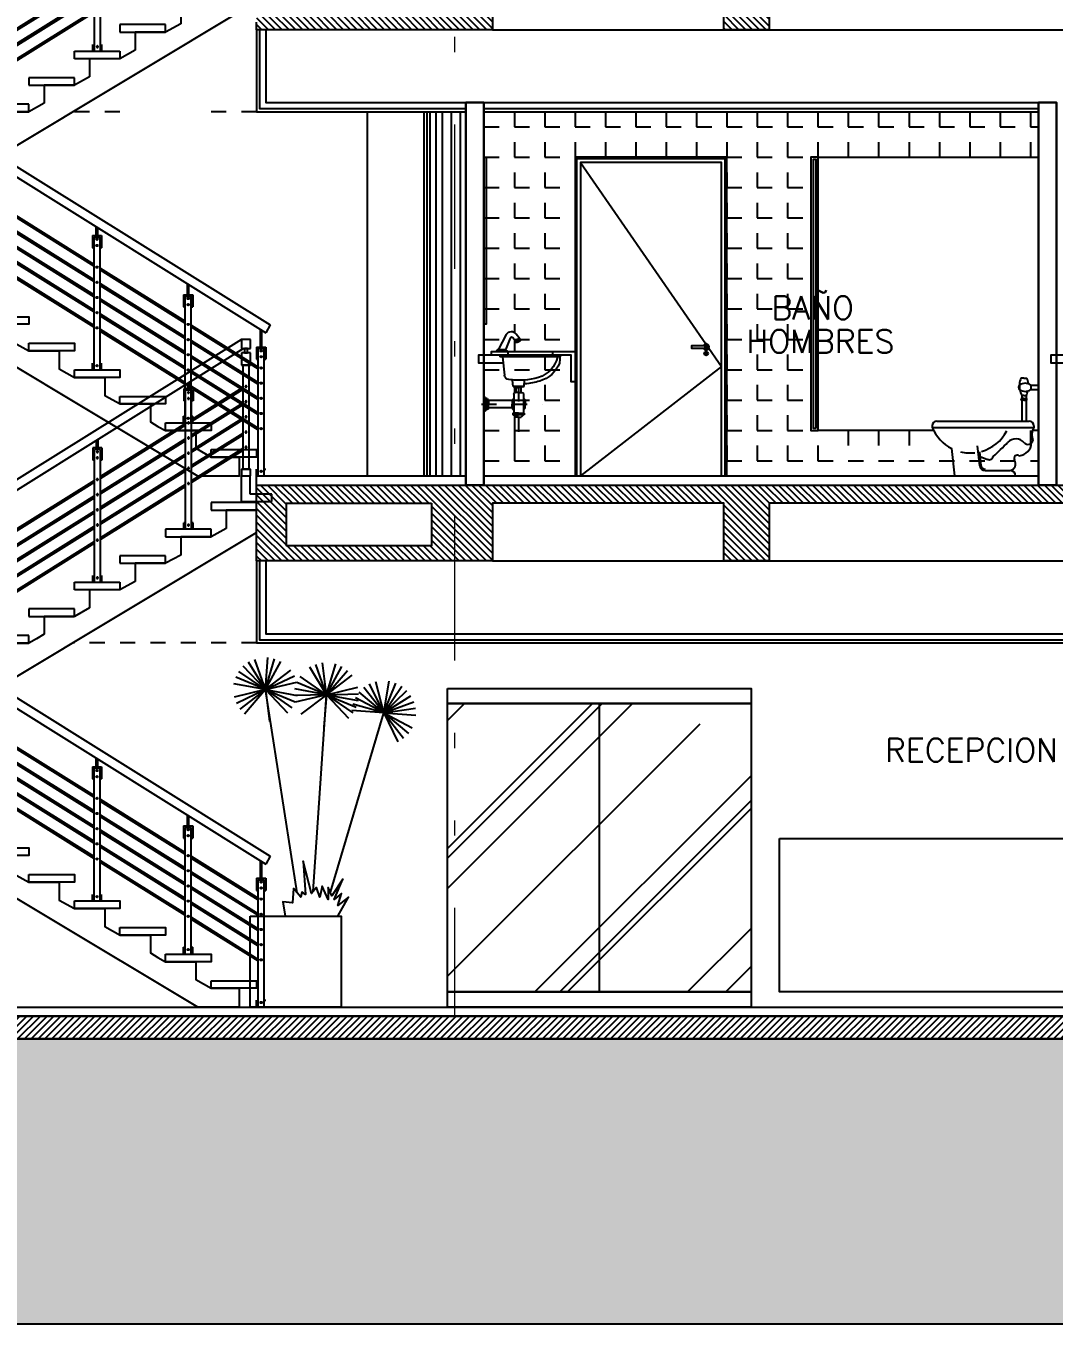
# Model space of a CAD drawing. Header units: millimetres. Extents: x 2056 to 4470, y 1400 to 3101.
# Drawn here: x 2160.86 to 2167.64, y 1437.23 to 1445.78 of the extents above; entities that cross this region are included whole.
import ezdxf
from ezdxf.enums import TextEntityAlignment as Align

# ---------------------------------------------------------------- set-up
doc = ezdxf.new("R2010")
doc.units = ezdxf.units.MM
for name, pattern in [('DASHED', [0.75, 0.5, -0.25]), ('DIVIDE', [31.75, 12.7, -6.35, 0, -6.35, 0, -6.35]), ('DOT', [0.25, 0, -0.25]), ('HIDDEN', [9.525, 6.35, -3.175])]:
    doc.linetypes.add(name, pattern=pattern)
for name, color, linetype in [('A-253', 253, 'Continuous'), ('A-ANNO-TEXT', 190, 'Continuous'), ('A-GRID-COLS', 75, 'DIVIDE'), ('A-LDSP-TREE', 74, 'Continuous'), ('A-PLAN-1', 5, 'Continuous'), ('A-PLAN-2', 4, 'Continuous'), ('A-PLAN-3', 3, 'Continuous'), ('A-PLAN-4', 2, 'Continuous'), ('A-PLAN-5', 1, 'Continuous'), ('A-PLAN-6', 9, 'Continuous'), ('A-PROY', 15, 'HIDDEN')]:
    doc.layers.add(name, color=color, linetype=linetype)
doc.layers.add('A-WALL', color=16, linetype='Continuous', lineweight=30)
doc.styles.add('ROMANS', font='romans')
pattern_1 = [(225, (-989008.851176, -1733150.051984), (0.02245064030267, -0.02245064030267), [])]

# ---------------------------------------------------------------- blocks, each defined once
blk = doc.blocks.new('Arbol (138)')
for p, q in [((-0.2718, 1.458), (-0.3731, 1.644)), ((-0.2718, 1.458), (-0.3322, 1.661)), ((-0.2718, 1.458), (-0.2445, 1.668)), ((-0.2718, 1.458), (-0.2014, 1.6578)), ((-0.2718, 1.458), (-0.1614, 1.6388)), ((0.1306, 1.4917), (0.0293, 1.6776)), ((0.1306, 1.4917), (0.0701, 1.6946)), ((0.1306, 1.4917), (0.1137, 1.7028)), ((0.1306, 1.4917), (0.201, 1.6914)), ((0.1306, 1.4917), (0.241, 1.6724)), ((0.1306, 1.4917), (0.2761, 1.6455)), ((-0.649, 1.3388), (-0.6854, 1.5474)), ((-0.649, 1.3388), (-0.5974, 1.5442)), ((-0.2718, 1.458), (-0.44, 1.5867)), ((-0.2718, 1.458), (-0.4095, 1.6188)), ((-0.2718, 1.458), (-0.0974, 1.5783)), ((0.1306, 1.4917), (-0.0754, 1.5408)), ((0.1306, 1.4917), (-0.0607, 1.5826)), ((0.1306, 1.4917), (-0.0376, 1.6203)), ((0.1306, 1.4917), (0.3049, 1.6119)), ((0.1306, 1.4917), (0.3261, 1.573)), ((-0.649, 1.3388), (-0.801, 1.4861)), ((-0.649, 1.3388), (-0.7671, 1.5145)), ((-0.649, 1.3388), (-0.728, 1.5353)), ((-0.649, 1.3388), (-0.5558, 1.529)), ((-0.649, 1.3388), (-0.5183, 1.5054)), ((-0.649, 1.3388), (-0.4865, 1.4746)), ((-0.2718, 1.458), (-0.4834, 1.4633)), ((-0.2718, 1.458), (-0.4799, 1.4191)), ((-0.2718, 1.458), (-0.4777, 1.5071)), ((-0.2718, 1.458), (-0.4673, 1.3767)), ((-0.2718, 1.458), (-0.4461, 1.3378)), ((-0.2718, 1.458), (-0.4173, 1.3042)), ((-0.2718, 1.458), (-0.0763, 1.5394)), ((-0.2718, 1.458), (-0.0636, 1.497)), ((-0.2718, 1.458), (-0.1036, 1.3294)), ((-0.2718, 1.458), (-0.0658, 1.4089)), ((-0.2718, 1.458), (-0.0601, 1.4528)), ((-0.2718, 1.458), (-0.2548, 1.247)), ((-0.1834, 0.1615), (-0.2718, 1.458)), ((0.1306, 1.4917), (-0.0775, 1.4528)), ((0.1306, 1.4917), (-0.0649, 1.4104)), ((0.1306, 1.4917), (-0.0437, 1.3715)), ((0.1306, 1.4917), (-0.0149, 1.3379)), ((0.1306, 1.4917), (0.1033, 1.2817)), ((0.1306, 1.4917), (0.3387, 1.5306)), ((0.1306, 1.4917), (0.3366, 1.4426)), ((0.1306, 1.4917), (0.3219, 1.4008)), ((0.1306, 1.4917), (0.2988, 1.3631)), ((0.1306, 1.4917), (0.2684, 1.3309)), ((-0.649, 1.3388), (-0.8586, 1.3686)), ((-0.649, 1.3388), (-0.8478, 1.4116)), ((-0.649, 1.3388), (-0.8283, 1.4513)), ((-0.649, 1.3388), (-0.4618, 1.4379)), ((-0.649, 1.3388), (-0.4453, 1.3968)), ((-0.649, 1.3388), (-0.8602, 1.3244)), ((-0.649, 1.3388), (-0.8361, 1.2397)), ((-0.649, 1.3388), (-0.8114, 1.203)), ((-0.649, 1.3388), (-0.7796, 1.1722)), ((-0.649, 1.3388), (-0.7421, 1.1486)), ((-0.649, 1.3388), (-0.4377, 1.3532)), ((-0.2975, 0.1563), (-0.649, 1.3388))]:
    blk.add_line(p, q)
for points in [[(-0.079, 0.1526), (0.1306, 1.4917)], [(-0.3468, 0), (-0.4177, 0.1253), (-0.3468, 0.0701), (-0.3704, 0.1489), (-0.3231, 0.1095), (-0.3783, 0.2436), (-0.3074, 0.1332), (-0.2837, 0.1884), (-0.2837, 0.1095), (-0.2443, 0.1963), (-0.2286, 0.1253), (-0.2049, 0.1884), (-0.1734, 0.1489), (-0.1182, 0.3619), (-0.134, 0.1411), (-0.1103, 0.1568), (-0.1025, 0.1253), (-0.0552, 0.1805), (-0.0473, 0.0858), (0.0158, 0.0937), (0, 0)]]:
    blk.add_lwpolyline(points)
blk = doc.blocks.new('A$C2C317269')
for points in [[(-0.148, 0.8469), (-0.148, 0.8407), (-0.2291, 0.8407), (-0.2291, 0.8593), (-0.148, 0.8593), (-0.148, 0.8531)], [(-0.148, 0.8531), (-0.124, 0.8531), (-0.124, 0.8469), (-0.148, 0.8469)]]:
    blk.add_lwpolyline(points)
blk.add_lwpolyline([(-0.1381, 0.814), (-0.1339, 0.814), (-0.1339, 0.7991), (-0.1381, 0.7991)], close=True)
blk.add_circle((-0.136, 0.8065), 0.0124)
for radius, start, end in [(0.02, 207.75446, 152.24554), (0.0124, 194.47751, 165.52249)]:
    blk.add_arc((-0.136, 0.85), radius, start, end)
blk = doc.blocks.new('ALZ-PUERTA 1.00')
at = {"layer": 'A-PLAN-6'}
for points in [[(0.9994, 0), (0.9994, 2.1), (0, 2.1), (0, 0)], [(0.9894, 0), (0.9894, 2.09), (0.01, 2.09), (0.01, 0)], [(0.9644, 0), (0.9644, 2.065), (0.035, 2.065), (0.035, 0)]]:
    blk.add_lwpolyline(points, close=True, dxfattribs=at)
at = {"layer": 'A-PROY'}
blk.add_lwpolyline([(0.035, 2.065), (0.9644, 0.72), (0.035, 0)], dxfattribs=at)
at = {"layer": 'A-PLAN-6'}
blk.add_blockref('A$C2C317269', (0.9994, 0), dxfattribs=at)
blk = doc.blocks.new('LAV SAN LORENZO CT')
for p, q in [((-0.1046, 0.2776), (-0.5025, 0.2776)), ((-0.5025, 0.2776), (-0.498, 0.2261)), ((-0.5016, 0.2673), (-0.1046, 0.2673)), ((-0.4522, 0.3026), (-0.4522, 0.2776)), ((-0.1572, 0.3026), (-0.1572, 0.2776)), ((-0.1225, 0.2673), (-0.1352, 0.1465)), ((-0.1046, 0.2776), (-0.1046, 0.2673)), ((-0.2642, 0.0729), (-0.2679, 0.1146)), ((-0.1926, 0.0729), (-0.1889, 0.1146)), ((-0.1926, 0.0729), (-0.2642, 0.0729)), ((-0.2606, 0.0218), (-0.2606, -0.1028)), ((-0.2588, 0.0729), (-0.2456, 0.0644)), ((-0.2588, 0.0729), (-0.198, 0.0729)), ((-0.2284, 0.032), (-0.2504, 0.032)), ((-0.2456, 0.0644), (-0.2284, 0.0644)), ((-0.2456, 0.032), (-0.2456, 0.0644)), ((-0.2112, 0.0644), (-0.2284, 0.0644)), ((-0.2284, 0.032), (-0.2064, 0.032)), ((-0.198, 0.0729), (-0.2112, 0.0644)), ((-0.2112, 0.032), (-0.2112, 0.0644)), ((-0.1962, 0.0218), (-0.1962, -0.1028)), ((-0.0102, 0), (0, 0)), ((-0.0102, 0), (-0.0102, -0.0452)), ((-0.0102, 0), (-0.0102, -0.0452)), ((-0.0102, 0), (0, 0)), ((-0.2718, -0.0206), (-0.2606, -0.0061)), ((-0.2718, -0.0206), (-0.2718, -0.0452)), ((-0.2718, -0.0698), (-0.2718, -0.0452)), ((-0.2718, -0.0698), (-0.2606, -0.0843)), ((-0.185, -0.0206), (-0.1962, -0.0061)), ((-0.185, -0.0698), (-0.1962, -0.0843)), ((-0.185, -0.0206), (-0.0305, -0.0206)), ((-0.185, -0.0206), (-0.185, -0.0452)), ((-0.185, -0.0698), (-0.185, -0.0452)), ((-0.185, -0.0698), (-0.0305, -0.0698)), ((-0.1121, -0.0206), (-0.0305, -0.0206)), ((-0.1121, -0.0698), (-0.0305, -0.0698)), ((-0.0305, -0.0139), (-0.0204, -0.0139)), ((-0.0305, -0.0139), (-0.0305, -0.0452)), ((-0.0305, -0.0139), (-0.0305, -0.0452)), ((-0.0305, -0.0139), (-0.0204, -0.0139)), ((-0.0305, -0.0765), (-0.0305, -0.0452)), ((-0.0305, -0.0765), (-0.0305, -0.0452)), ((-0.0305, -0.0765), (-0.0204, -0.0765)), ((-0.0305, -0.0765), (-0.0204, -0.0765)), ((-0.0204, -0.0076), (-0.0102, -0.0076)), ((-0.0204, -0.0076), (-0.0204, -0.0452)), ((-0.0204, -0.0076), (-0.0204, -0.0452)), ((-0.0204, -0.0076), (-0.0102, -0.0076)), ((-0.0204, -0.0828), (-0.0204, -0.0452)), ((-0.0204, -0.0828), (-0.0204, -0.0452)), ((-0.0204, -0.0828), (-0.0102, -0.0828)), ((-0.0204, -0.0828), (-0.0102, -0.0828)), ((-0.0102, -0.0904), (-0.0102, -0.0452)), ((-0.0102, -0.0904), (-0.0102, -0.0452)), ((-0.2284, -0.1028), (-0.2657, -0.1028)), ((-0.2657, -0.1028), (-0.2657, -0.1141)), ((-0.2657, -0.1141), (-0.2284, -0.1141)), ((-0.2606, -0.1141), (-0.2441, -0.1295)), ((-0.2284, -0.1295), (-0.2441, -0.1295)), ((-0.2284, -0.1028), (-0.1911, -0.1028)), ((-0.1911, -0.1141), (-0.2284, -0.1141)), ((-0.2284, -0.1295), (-0.2127, -0.1295)), ((-0.1962, -0.1141), (-0.2127, -0.1295)), ((-0.1911, -0.1028), (-0.1911, -0.1141)), ((-0.0102, -0.0904), (0, -0.0904)), ((-0.0102, -0.0904), (0, -0.0904))]:
    blk.add_line(p, q)
at = {"linetype": 'DASHED', "ltscale": 0.2}
for p, q in [((-0.2284, 0.0729), (-0.2284, -0.2865)), ((0.0165, -0.0452), (-0.3841, -0.0452))]:
    blk.add_line(p, q, dxfattribs=at)
for centre, radius, start, end in [((-0.3087, 0.3035), 0.1789, 191.65065, 253.44048), ((-0.3087, 0.3035), 0.2045, 202.23162, 253.44048), ((-0.2284, 0.5734), 0.4861, 253.44048, 265.10415), ((-0.2284, 0.5734), 0.4605, 253.44048, 278.15185), ((-0.2703, 0.084), 0.00512, 5, 85.10415), ((-0.2284, 0.5734), 0.4605, 270, 278.15185), ((-0.1677, 0.1499), 0.0327, 278.15185, 354), ((-0.2504, 0.0218), 0.0103, 90, 180), ((-0.2064, 0.0218), 0.0103, 0, 90)]:
    blk.add_arc(centre, radius, start, end)
blk = doc.blocks.new('GRIF GANZO CT')
for p, q in [((0.0368, 0.0029), (-0.0368, 0.0029)), ((0.0368, 0), (-0.0368, 0)), ((-0.0297, 0.011), (-0.0317, 0.0089)), ((0.0317, 0.0089), (-0.0317, 0.0089)), ((-0.0317, 0.0089), (-0.0317, 0.0029)), ((0.0297, 0.011), (-0.0297, 0.011)), ((0.0317, 0.0089), (0.0297, 0.011)), ((0.0317, 0.0089), (0.0317, 0.0029)), ((0.0892, 0.0625), (0.0863, 0.0693)), ((0.0894, 0.0606), (0.0865, 0.0674)), ((0.09, 0.0641), (0.0871, 0.0709)), ((0.0916, 0.0662), (0.0886, 0.073)), ((0.0938, 0.0682), (0.0909, 0.0751)), ((0.0969, 0.0704), (0.094, 0.0772)), ((0.1001, 0.0722), (0.0972, 0.079)), ((0.1063, 0.0748), (0.1034, 0.0816)), ((0.1099, 0.0759), (0.107, 0.0827)), ((0.1135, 0.0766), (0.1106, 0.0835)), ((0.1166, 0.0768), (0.1137, 0.0837)), ((0.1192, 0.0765), (0.1163, 0.0834)), ((0.1209, 0.076), (0.118, 0.0828)), ((0.1221, 0.0746), (0.1192, 0.0814))]:
    blk.add_line(p, q)
for points in [[(0.1185, 0.0825), (0.0947, 0.1135, 0.517436), (0.0288, 0.1111), (-0.0239, 0.011)], [(0.0871, 0.0709), (0.0732, 0.0891, 0.5465), (0.0547, 0.0877), (0.0254, 0.011)], [(0.0865, 0.0674, -0.222269), (0.0865, 0.0699, -0.090953), (0.0896, 0.0739, -0.047729), (0.0939, 0.0771, -0.035604), (0.1003, 0.0804, -0.035604), (0.107, 0.0828, -0.047729), (0.1124, 0.0836, -0.090953), (0.1173, 0.0831, -0.222269), (0.1192, 0.0814, -0.222269)]]:
    blk.add_lwpolyline(points, format="xyb")
for points in [[(0.0894, 0.0606, -0.222269), (0.0895, 0.0631, -0.090953), (0.0925, 0.0671, -0.047729), (0.0968, 0.0703, -0.035604), (0.1032, 0.0736, -0.035604), (0.11, 0.0759, -0.047729), (0.1153, 0.0768, -0.090953), (0.1203, 0.0763, -0.222269), (0.1221, 0.0746, -0.222269), (0.122, 0.0721, -0.090953), (0.119, 0.0681, -0.047729), (0.1147, 0.0649, -0.035604), (0.1083, 0.0616, -0.035604), (0.1015, 0.0593, -0.047729), (0.0962, 0.0584, -0.090953), (0.0912, 0.0589, -0.222269)], [(0.0899, 0.0608, -0.222269), (0.0899, 0.0629, -0.090953), (0.0929, 0.0667, -0.047729), (0.0971, 0.0699, -0.035604), (0.1034, 0.0731, -0.035604), (0.1101, 0.0754, -0.047729), (0.1153, 0.0763, -0.090953), (0.1201, 0.0758, -0.222269), (0.1216, 0.0744, -0.222269), (0.1216, 0.0723, -0.090953), (0.1186, 0.0685, -0.047729), (0.1144, 0.0653, -0.035604), (0.1081, 0.0621, -0.035604), (0.1014, 0.0598, -0.047729), (0.0962, 0.0589, -0.090953), (0.0914, 0.0595, -0.222269)], [(0.0919, 0.0617, -0.222269), (0.0919, 0.0619, -0.090953), (0.0944, 0.065, -0.047729), (0.0983, 0.068, -0.035604), (0.1043, 0.0711, -0.035604), (0.1107, 0.0733, -0.047729), (0.1155, 0.0741, -0.090953), (0.1195, 0.0736, -0.222269), (0.1196, 0.0735, -0.222269), (0.1196, 0.0733, -0.090953), (0.1171, 0.0702, -0.047729), (0.1132, 0.0672, -0.035604), (0.1072, 0.0642, -0.035604), (0.1008, 0.0619, -0.047729), (0.096, 0.0611, -0.090953), (0.092, 0.0616, -0.222269)]]:
    blk.add_lwpolyline(points, format="xyb", close=True)
for centre, start, end in [((-0.0368, 0.0015), 90, 270), ((0.0368, 0.0015), 270, 90)]:
    blk.add_arc(centre, 0.00147, start, end)
blk = doc.blocks.new('A$C57F63408')
blk.add_lwpolyline([(-0.82, 0.61), (-0.62, 0.61), (-0.62, 0.585), (-0.795, 0.585), (-0.795, 0.06), (-0.82, 0.06), (-0.82, 0.61), (-0.82, 0.61)])
at = {"xscale": -1, "rotation": 90}
blk.add_blockref('LAV SAN LORENZO CT', (-0.5174, 0.01), dxfattribs=at)
at = {"ltscale": 0.02, "rotation": 90}
blk.add_blockref('GRIF GANZO CT', (-0.82, 0.1274), dxfattribs=at)
blk = doc.blocks.new('FLUXOMLT')
for p, q in [((0.0363, 0.605), (0.025, 0.605)), ((0.0259, 0.599), (0.0259, 0.569)), ((0.055, 0.645), (0.035, 0.645)), ((0.055, 0.645), (0.075, 0.645)), ((0.1, 0.599), (0.15, 0.599)), ((0.1, 0.599), (0.1, 0.569)), ((0.15, 0.599), (0.15, 0.569)), ((0.04, 0.53), (0.04, 0.51)), ((0.055, 0.53), (0.04, 0.53)), ((0.055, 0.53), (0.07, 0.53)), ((0.07, 0.53), (0.07, 0.51)), ((0.1, 0.569), (0.15, 0.569)), ((0.055, 0.51), (0.04, 0.51)), ((0.055, 0.5), (0.04, 0.5)), ((0.04, 0.5), (0.04, 0.36)), ((0.055, 0.51), (0.07, 0.51)), ((0.055, 0.5), (0.07, 0.5)), ((0.07, 0.5), (0.07, 0.36)), ((-0.52, 0.36), (0.09, 0.36)), ((-0.55, 0.33), (-0.55, 0.32)), ((-0.55, 0.32), (0.12, 0.32)), ((0.12, 0.33), (0.12, 0.32)), ((-0.4, 0), (-0.42, 0.18)), ((-0.2363, 0.0661), (-0.251, 0.1988)), ((-0.2264, 0.0672), (-0.2366, 0.1595)), ((-0.233, 0.1271), (-0.1844, 0.1093)), ((-0.4, 0), (0, 0)), ((-0.2015, 0.035), (-0.035, 0.035)), ((0, 0), (0, 0))]:
    blk.add_line(p, q)
for centre, radius, start, end in [((0.0375, 0.584), 0.019, 127.77389, 232.22611), ((0.1612, 0.5929), 0.1365, 157.55966, 174.9069), ((0.063, 0.5467), 0.0641, 54.67025, 125.32975), ((-0.0512, 0.5929), 0.1365, 5.94833, 22.44034), ((0.063, 0.6213), 0.0641, 234.67025, 305.32975), ((0.1612, 0.5929), 0.1365, 190.36267, 207.41944), ((-0.0512, 0.5929), 0.1365, 332.58056, 346.01618), ((0.04, 0.505), 0.005, 90, 270), ((0.07, 0.505), 0.005, 270, 90), ((-0.52, 0.33), 0.03, 90, 180), ((0.09, 0.33), 0.03, 0, 90), ((-0.2985, 0.4232), 0.2719, 202.31065, 243.44716), ((-0.2985, 0.4232), 0.2719, 285.78101, 332.12657), ((0.2055, 0.2711), 0.0985, 150.22003, 202.19017), ((-3.7519, 3.9141), 5.2278, 313.58188, 315.0698), ((0.0012, 0.1701), 0.0735, 41.7513, 135.0698), ((0.015, 0.2223), 0.0898, 276.03584, 356.60229), ((0.0813, 0.2416), 0.0339, 221.7513, 346.79087), ((-0.2985, 0.4232), 0.2719, 256.26302, 276.39272), ((-0.1734, 0.1332), 0.0262, 245.34873, 346.71026), ((-0.0452, 0.079), 0.0452, 283.0128, 32.63524), ((0.0114, 0.1153), 0.022, 53.77149, 212.63524), ((-0.2015, 0.07), 0.035, 186.34019, 270), ((-0.2015, 0.07), 0.025, 186.34019, 270), ((-0.035, 0), 0.035, 0, 90)]:
    blk.add_arc(centre, radius, start, end)
blk = doc.blocks.new('A$C2FD475E2')
for p, q in [((-2.0138, 2.24, 0), (-0.1002, 1.0434, 0.001)), ((-2, 2.3), (-0.0364, 1.074, 0.001)), ((-2.01, 1.9823, -0.0011), (-1.6711, 1.7704, -0.0009)), ((-2.01, 1.9705, -0.0011), (-1.6711, 1.7586, -0.0009)), ((-1.6811, 1.9748, 0), (-1.6811, 1.8948, 0)), ((-1.6811, 1.9748, 0), (-1.6211, 1.9748, 0)), ((-1.6561, 1.9748, 0), (-1.6561, 2.016, 0)), ((-1.6461, 1.9748, 0), (-1.6461, 2.0105, 0)), ((-1.6211, 1.9748, 0), (-1.6211, 1.8948, 0)), ((-1.6811, 1.8948, 0), (-1.6711, 1.8948, 0)), ((-1.6711, 1.046, 0), (-1.6711, 1.9648, 0)), ((-1.6711, 1.9648, 0), (-1.6311, 1.9648, 0)), ((-1.6311, 1.046, 0), (-1.6311, 1.9648, 0)), ((-1.6311, 1.8948, 0), (-1.6211, 1.8948, 0)), ((-2.01, 1.8805, -0.0011), (-1.6711, 1.6686, -0.0009)), ((-2.01, 1.8687, -0.0011), (-1.6711, 1.6568, -0.0009)), ((-2.01, 1.7805, -0.0011), (-1.6711, 1.5686, -0.0009)), ((-2.01, 1.7687, -0.0011), (-1.6711, 1.5568, -0.0009)), ((-1.6311, 1.7454, -0.0009), (-1.0711, 1.3952, -0.0006)), ((-1.6311, 1.7336, -0.0009), (-1.0711, 1.3834, -0.0006)), ((-2.01, 1.6805, -0.0011), (-1.6711, 1.4686, -0.0009)), ((-2.01, 1.6687, -0.0011), (-1.6711, 1.4568, -0.0009)), ((-1.6311, 1.6436, -0.0009), (-1.0711, 1.2934, -0.0006)), ((-1.6311, 1.6318, -0.0009), (-1.0711, 1.2816, -0.0006)), ((-1.0561, 1.5844, 0), (-1.0561, 1.6411, 0)), ((-1.0461, 1.5844, 0), (-1.0461, 1.6345, 0)), ((-2.01, 1.5797, -0.0011), (-1.6711, 1.3678, -0.0009)), ((-2.01, 1.5679, -0.0011), (-1.6711, 1.356, -0.0009)), ((-1.6311, 1.5436, -0.0009), (-1.0711, 1.1934, -0.0006)), ((-1.0811, 1.5844, 0), (-1.0811, 1.5044, 0)), ((-1.0811, 1.5844, 0), (-1.0211, 1.5844, 0)), ((-1.0711, 0.698, 0), (-1.0711, 1.5744, 0)), ((-1.0711, 1.5744, 0), (-1.0311, 1.5744, 0)), ((-1.0311, 0.698, 0), (-1.0311, 1.5744, 0)), ((-1.0211, 1.5844, 0), (-1.0211, 1.5044, 0)), ((-1.6311, 1.5318, -0.0009), (-1.0711, 1.1816, -0.0006)), ((-1.0811, 1.5044, 0), (-1.0711, 1.5044, 0)), ((-1.0311, 1.5044, 0), (-1.0211, 1.5044, 0)), ((-1.6311, 1.4436, -0.0009), (-1.0711, 1.0934, -0.0006)), ((-1.6311, 1.4318, -0.0009), (-1.0711, 1.0816, -0.0006)), ((-1.0311, 1.3702, -0.0005), (-0.4711, 1.02, -0.0003)), ((-1.6311, 1.3428, -0.0009), (-1.0711, 0.9926, -0.0006)), ((-1.6311, 1.331, -0.0009), (-1.0711, 0.9808, -0.0006)), ((-1.0311, 1.3584, -0.0005), (-0.4711, 1.0082, -0.0003)), ((-1.0311, 1.2684, -0.0005), (-0.4711, 0.9182, -0.0003)), ((-1.0311, 1.2566, -0.0005), (-0.4711, 0.9064, -0.0002)), ((-0.4561, 1.195), (-0.4561, 1.2651)), ((-0.4461, 1.195), (-0.4461, 1.2595)), ((-1.0311, 1.1684, -0.0005), (-0.4711, 0.8182, -0.0003)), ((-1.0311, 1.1566, -0.0005), (-0.4711, 0.8064, -0.0002)), ((-0.4811, 1.195), (-0.4811, 1.115)), ((-0.4811, 1.195), (-0.4211, 1.195)), ((-0.4811, 1.115), (-0.4711, 1.115)), ((-0.4711, 0.35), (-0.4711, 1.185)), ((-0.4711, 1.185), (-0.4311, 1.185)), ((-0.4311, 0.35), (-0.4311, 1.185)), ((-0.4311, 1.115), (-0.4211, 1.115)), ((-0.4211, 1.195), (-0.4211, 1.115)), ((-1.6811, 1.046, 0), (-1.6811, 1.091, 0)), ((-1.6811, 1.091, 0), (-1.6711, 1.091, 0)), ((-1.6311, 1.091, 0), (-1.6211, 1.091, 0)), ((-1.6211, 1.046, 0), (-1.6211, 1.091, 0)), ((-1.0311, 1.0684, -0.0005), (-0.4711, 0.7182, -0.0003)), ((-1.0311, 1.0566, -0.0005), (-0.4711, 0.7064, -0.0002)), ((-1.0311, 0.9676, -0.0005), (-0.4711, 0.6174, -0.0003)), ((-1.0311, 0.9558, -0.0005), (-0.4711, 0.6056, -0.0002)), ((-0.4311, 0.995, -0.0002), (-0.1002, 0.7881, -0.0001)), ((-0.4311, 0.9832, -0.0002), (-0.1002, 0.7763, -0.0001)), ((-0.4311, 0.8932, -0.0002), (-0.1002, 0.6863, -0.0001)), ((-0.4311, 0.8814, -0.0002), (-0.1002, 0.6745, -0.0001)), ((-0.4311, 0.7932, -0.0002), (-0.1002, 0.5863, -0.0001)), ((-0.4311, 0.7814, -0.0002), (-0.1002, 0.5745, -0.0001)), ((-1.0811, 0.698, 0), (-1.0811, 0.743, 0)), ((-1.0211, 0.698, 0), (-1.0211, 0.743, 0)), ((-0.4311, 0.6932, -0.0002), (-0.1002, 0.4863, -0.0001)), ((-0.4311, 0.6814, -0.0002), (-0.1002, 0.4745, -0.0001)), ((-0.4311, 0.5924, -0.0002), (-0.1002, 0.3855, -0.0001)), ((-0.4311, 0.5806, -0.0002), (-0.1002, 0.3737, -0.0001)), ((-0.4811, 0.35), (-0.4811, 0.395)), ((-0.4811, 0.395), (-0.4711, 0.395)), ((-0.4311, 0.395), (-0.4211, 0.395)), ((-0.4211, 0.35), (-0.4211, 0.395))]:
    blk.add_line(p, q)
blk.add_lwpolyline([(-2.06, 2.3), (-2, 2.3), (-2, 2.24), (-2.06, 2.24)], close=True)
for points, elevation in [([(-2.04, 2.24), (-2.02, 2.24), (-2.02, 2.21), (-2.04, 2.21)], -0.0019), ([(-2.06, 2.21), (-2, 2.21), (-2, 2.13), (-2.06, 2.13)], 0), ([(-2.05, 2.13), (-2.01, 2.13), (-2.01, 1.445), (-2.05, 1.445)], 0), ([(-2.06, 1.445), (-2, 1.445), (-2, 1.4), (-2.06, 1.4)], 0)]:
    blk.add_lwpolyline(points, close=True, dxfattribs=dict(elevation=elevation))
at = {"elevation": 0}
blk.add_lwpolyline([(-1.9978, 1.4), (-1.9978, 1.2308), (-2.2001, 1.2308), (-2.2001, 1.2808), (-2.0578, 1.2808), (-2.0578, 1.4)], dxfattribs=at)
for centre in [(-2.03, 1.9892), (-2.03, 1.8892), (-1.6511, 1.9498, 0), (-1.6511, 1.9098, 0), (-2.03, 1.7892), (-1.6511, 1.7499, 0), (-2.03, 1.6892), (-1.6511, 1.6499, 0), (-2.03, 1.5892), (-1.6511, 1.5499, 0), (-1.0511, 1.5594, 0), (-1.6511, 1.4499, 0), (-1.0511, 1.5194, 0), (-1.0511, 1.3767, 0), (-1.6511, 1.3499, 0), (-1.0511, 1.2767, 0), (-1.0511, 1.1767, 0), (-0.4511, 1.17), (-0.4511, 1.13), (-1.6511, 1.076, 0), (-1.0511, 1.0767, 0), (-1.0511, 0.9767, 0), (-0.4511, 0.9992), (-0.4511, 0.8992), (-0.4511, 0.7992), (-1.0511, 0.728, 0), (-0.4511, 0.6992), (-0.4511, 0.5992), (-0.4511, 0.38)]:
    blk.add_circle(centre, 0.005)
blk = doc.blocks.new('CTE-ESCALERA')
blk.add_line((-0.05, 0), (-0.05, 0.045))
at = {"layer": 'A-PLAN-2'}
for p, q in [((-2.0638, 2.239, 0), (0.01, 0.9422, 0.0011)), ((-2.05, 2.299), (0.0392, 0.9946, 0.0011)), ((-2.06, 1.9813, -0.0011), (-1.7211, 1.7694, -0.0009)), ((-2.06, 1.9695, -0.0011), (-1.7211, 1.7576, -0.0009)), ((-1.7311, 1.9738, 0), (-1.7311, 1.8938, 0)), ((-1.7311, 1.9738, 0), (-1.6711, 1.9738, 0)), ((-1.7061, 1.9738, 0), (-1.7061, 2.015, 0)), ((-1.6961, 1.9738, 0), (-1.6961, 2.0095, 0)), ((-1.6711, 1.9738, 0), (-1.6711, 1.8938, 0)), ((-1.7311, 1.8938, 0), (-1.7211, 1.8938, 0)), ((-1.7211, 1.045, 0), (-1.7211, 1.9638, 0)), ((-1.7211, 1.9638, 0), (-1.6811, 1.9638, 0)), ((-1.6811, 1.045, 0), (-1.6811, 1.9638, 0)), ((-1.6811, 1.8938, 0), (-1.6711, 1.8938, 0)), ((-2.06, 1.8795, -0.0011), (-1.7211, 1.6676, -0.0009)), ((-2.06, 1.8677, -0.0011), (-1.7211, 1.6558, -0.0009)), ((-2.06, 1.7795, -0.0011), (-1.7211, 1.5676, -0.0009)), ((-2.06, 1.7677, -0.0011), (-1.7211, 1.5558, -0.0009)), ((-1.6811, 1.7444, -0.0009), (-1.1211, 1.3942, -0.0006)), ((-1.6811, 1.7326, -0.0009), (-1.1211, 1.3824, -0.0006)), ((-2.06, 1.6795, -0.0011), (-1.7211, 1.4676, -0.0009)), ((-2.06, 1.6677, -0.0011), (-1.7211, 1.4558, -0.0009)), ((-1.6811, 1.6426, -0.0009), (-1.1211, 1.2924, -0.0006)), ((-1.6811, 1.6308, -0.0009), (-1.1211, 1.2806, -0.0006)), ((-1.1061, 1.5834, 0), (-1.1061, 1.6401, 0)), ((-1.0961, 1.5834, 0), (-1.0961, 1.6335, 0)), ((-2.06, 1.5787, -0.0011), (-1.7211, 1.3668, -0.0009)), ((-2.06, 1.5669, -0.0011), (-1.7211, 1.355, -0.0009)), ((-1.6811, 1.5426, -0.0009), (-1.1211, 1.1924, -0.0006)), ((-1.1311, 1.5834, 0), (-1.1311, 1.5034, 0)), ((-1.1311, 1.5834, 0), (-1.0711, 1.5834, 0)), ((-1.1211, 0.697, 0), (-1.1211, 1.5734, 0)), ((-1.1211, 1.5734, 0), (-1.0811, 1.5734, 0)), ((-1.0811, 0.697, 0), (-1.0811, 1.5734, 0)), ((-1.0711, 1.5834, 0), (-1.0711, 1.5034, 0)), ((-1.6811, 1.5308, -0.0009), (-1.1211, 1.1806, -0.0006)), ((-1.1311, 1.5034, 0), (-1.1211, 1.5034, 0)), ((-1.0811, 1.5034, 0), (-1.0711, 1.5034, 0)), ((-1.6811, 1.4426, -0.0009), (-1.1211, 1.0924, -0.0006)), ((-1.6811, 1.4308, -0.0009), (-1.1211, 1.0806, -0.0006)), ((-1.0811, 1.3692, -0.0005), (-0.5211, 1.019, -0.0003)), ((-1.6811, 1.3418, -0.0009), (-1.1211, 0.9916, -0.0006)), ((-1.6811, 1.33, -0.0009), (-1.1211, 0.9798, -0.0006)), ((-1.0811, 1.3574, -0.0005), (-0.5211, 1.0072, -0.0003)), ((-1.0811, 1.2674, -0.0005), (-0.5211, 0.9172, -0.0003)), ((-1.0811, 1.2556, -0.0005), (-0.5211, 0.9054, -0.0002)), ((-0.5061, 1.194), (-0.5061, 1.2641)), ((-0.4961, 1.194), (-0.4961, 1.2585)), ((-1.0811, 1.1674, -0.0005), (-0.5211, 0.8172, -0.0003)), ((-1.0811, 1.1556, -0.0005), (-0.5211, 0.8054, -0.0002)), ((-0.5311, 1.194), (-0.5311, 1.114)), ((-0.5311, 1.194), (-0.4711, 1.194)), ((-0.5311, 1.114), (-0.5211, 1.114)), ((-0.5211, 0.349), (-0.5211, 1.184)), ((-0.5211, 1.184), (-0.4811, 1.184)), ((-0.4811, 0.349), (-0.4811, 1.184)), ((-0.4811, 1.114), (-0.4711, 1.114)), ((-0.4711, 1.194), (-0.4711, 1.114)), ((-1.7311, 1.045, 0), (-1.7311, 1.09, 0)), ((-1.7311, 1.09, 0), (-1.7211, 1.09, 0)), ((-1.6811, 1.09, 0), (-1.6711, 1.09, 0)), ((-1.6711, 1.045, 0), (-1.6711, 1.09, 0)), ((-1.0811, 1.0674, -0.0005), (-0.5211, 0.7172, -0.0003)), ((-1.0811, 1.0556, -0.0005), (-0.5211, 0.7054, -0.0002)), ((-1.0811, 0.9666, -0.0005), (-0.5211, 0.6164, -0.0003)), ((-1.0811, 0.9548, -0.0005), (-0.5211, 0.6046, -0.0002)), ((-0.4811, 0.994, -0.0002), (-0.0347, 0.7149)), ((-0.4811, 0.9822, -0.0002), (-0.04, 0.7064)), ((-0.025, 0.849), (-0.025, 0.9616, -0.0006)), ((-0.015, 0.849), (-0.015, 0.9561, -0.0006)), ((-0.4811, 0.8922, -0.0002), (-0.0347, 0.6131, 0)), ((-0.4811, 0.8804, -0.0002), (-0.04, 0.6046, 0)), ((-0.4811, 0.7922, -0.0002), (-0.0347, 0.5131, 0)), ((-0.4811, 0.7804, -0.0002), (-0.04, 0.5046, 0)), ((-0.05, 0.849), (-0.05, 0.769)), ((-0.05, 0.849), (0.01, 0.849)), ((-0.04, 0), (-0.04, 0.839)), ((-0.04, 0.839), (0, 0.839)), ((0, 0), (0, 0.839)), ((0.01, 0.849), (0.01, 0.769)), ((-1.1311, 0.697, 0), (-1.1311, 0.742, 0)), ((-1.0711, 0.697, 0), (-1.0711, 0.742, 0)), ((-0.4811, 0.6922, -0.0002), (-0.0347, 0.4131, 0)), ((-0.05, 0.769), (-0.04, 0.769)), ((0, 0.769), (0.01, 0.769)), ((-0.4811, 0.6804, -0.0002), (-0.04, 0.4046, 0)), ((-0.4811, 0.5914, -0.0002), (-0.0347, 0.3122, 0)), ((-0.4811, 0.5796, -0.0002), (-0.04, 0.3038, 0)), ((-0.5311, 0.349), (-0.5311, 0.394)), ((-0.5311, 0.394), (-0.5211, 0.394)), ((-0.4811, 0.394), (-0.4711, 0.394)), ((-0.4711, 0.349), (-0.4711, 0.394)), ((0, 0.045), (0.01, 0.045))]:
    blk.add_line(p, q, dxfattribs=at)
for points in [[(-3.65, 2.299), (-3.59, 2.299), (-3.59, 2.239), (-3.65, 2.239)], [(-2.11, 2.299), (-2.05, 2.299), (-2.05, 2.239), (-2.11, 2.239)], [(-3.5478, 1.399), (-2.15, 1.399), (-2.15, 1.349), (-3.5478, 1.349)], [(-2.1501, 1.224), (-1.8501, 1.224), (-1.8501, 1.174), (-2.1501, 1.174)], [(-1.8501, 1.049), (-1.5501, 1.049), (-1.5501, 0.999), (-1.8501, 0.999)], [(-1.5501, 0.874), (-1.2501, 0.874), (-1.2501, 0.824), (-1.5501, 0.824)], [(-1.2501, 0.699), (-0.9501, 0.699), (-0.9501, 0.649), (-1.2501, 0.649)], [(-0.9501, 0.524), (-0.6501, 0.524), (-0.6501, 0.474), (-0.9501, 0.474)], [(-0.6501, 0.349), (-0.3501, 0.349), (-0.3501, 0.299), (-0.6501, 0.299)], [(-0.35, 0.174), (-0.05, 0.174), (-0.05, 0.124), (-0.35, 0.124)]]:
    blk.add_lwpolyline(points, close=True, dxfattribs=at)
for points, elevation in [([(-3.63, 2.239), (-3.61, 2.239), (-3.61, 2.209), (-3.63, 2.209)], -0.0019), ([(-2.09, 2.239), (-2.07, 2.239), (-2.07, 2.209), (-2.09, 2.209)], -0.0019), ([(-3.65, 2.209), (-3.59, 2.209), (-3.59, 2.129), (-3.65, 2.129)], 0), ([(-2.11, 2.209), (-2.05, 2.209), (-2.05, 2.129), (-2.11, 2.129)], 0), ([(-3.64, 2.129), (-3.6, 2.129), (-3.6, 1.444), (-3.64, 1.444)], 0), ([(-2.1, 2.129), (-2.06, 2.129), (-2.06, 1.444), (-2.1, 1.444)], 0), ([(-3.65, 1.444), (-3.59, 1.444), (-3.59, 1.399), (-3.65, 1.399)], 0), ([(-2.11, 1.444), (-2.05, 1.444), (-2.05, 1.399), (-2.11, 1.399)], 0)]:
    blk.add_lwpolyline(points, close=True, dxfattribs=dict(at, elevation=elevation))
for points, elevation in [([(-3.65, 1.399), (-3.65, 1.2298), (-3.5478, 1.2298), (-3.5478, 1.2798), (-3.59, 1.2798), (-3.59, 1.399)], 0), ([(-2.0478, 1.399), (-2.0478, 1.2298), (-2.2501, 1.2298), (-2.2501, 1.2798), (-2.1078, 1.2798), (-2.1078, 1.399)], 0), ([(0.0392, 0.9946), (0.01, 0.9422)], 0.0011)]:
    blk.add_lwpolyline(points, dxfattribs=dict(at, elevation=elevation))
for centre in [(-2.08, 1.9882), (-2.08, 1.8882), (-1.7011, 1.9488, 0), (-1.7011, 1.9088, 0), (-2.08, 1.7882), (-1.7011, 1.7489, 0), (-2.08, 1.6882), (-1.7011, 1.6489, 0), (-2.08, 1.5882), (-1.7011, 1.5489, 0), (-1.1011, 1.5584, 0), (-1.1011, 1.5184, 0), (-1.7011, 1.4489, 0), (-1.1011, 1.3757, 0), (-1.7011, 1.3489, 0), (-1.1011, 1.2757, 0), (-1.1011, 1.1757, 0), (-0.5011, 1.169), (-0.5011, 1.129), (-1.7011, 1.075, 0), (-1.1011, 1.0757, 0), (-1.1011, 0.9757, 0), (-0.5011, 0.9982), (-0.5011, 0.8982), (-0.5011, 0.7982), (-0.02, 0.824), (-0.02, 0.785), (-1.1011, 0.727, 0), (-0.5011, 0.6982), (-0.02, 0.7114, 0), (-0.5011, 0.5982), (-0.02, 0.6114), (-0.02, 0.5114), (-0.5011, 0.379), (-0.02, 0.4114), (-0.02, 0.3114), (-0.02, 0.03)]:
    blk.add_circle(centre, 0.005, dxfattribs=at)
at = {"layer": 'A-PLAN-3'}
for points in [[(-3.65, 3.174), (-3.59, 3.174), (-3.59, 2.299), (-3.65, 2.299)], [(-2.11, 3.174), (-2.05, 3.174), (-2.05, 2.299), (-2.11, 2.299)]]:
    blk.add_lwpolyline(points, close=True, dxfattribs=at)
at = {"layer": 'A-PLAN-4'}
blk.add_lwpolyline([(-2.2501, 1.349), (-2.2501, 1.2267), (-2.1501, 1.174), (-1.95, 1.174), (-1.95, 1.0527), (-1.8501, 0.999), (-1.6501, 0.999), (-1.6501, 0.8787), (-1.55, 0.824), (-1.3501, 0.824), (-1.3501, 0.7047), (-1.2501, 0.649), (-1.05, 0.649), (-1.05, 0.5307), (-0.95, 0.474), (-0.7501, 0.474), (-0.7501, 0.3567), (-0.7001, 0.3267), (-0.6501, 0.299), (-0.4501, 0.299), (-0.4501, 0.1827), (-0.3491, 0.124), (-0.165, 0.124), (-0.165, -0.0013), (-0.4366, -0.0013), (-2.4566, 1.2107), (-3.5478, 1.2107), (-3.5478, 1.349), (-2.2501, 1.349)], dxfattribs=at)
at = {"layer": 'A-PROY'}
for points in [[(-0.05, 3.2741), (-0.0501, 3.274), (-0.2502, 3.274), (-0.2502, 3.1527), (-0.3501, 3.099), (-0.5501, 3.099), (-0.5501, 2.9787), (-0.6502, 2.924), (-0.8501, 2.924), (-0.8501, 2.8047), (-0.9501, 2.749), (-1.1502, 2.749), (-1.1502, 2.6307), (-1.2502, 2.574), (-1.4501, 2.574), (-1.4501, 2.4567), (-1.5001, 2.4267), (-1.5501, 2.399), (-1.7501, 2.399), (-1.7501, 2.2827), (-1.8511, 2.224), (-1.9299, 2.224)], [(-1.746, 2.1092), (-0.05, 3.1268)], [(-2.09, 2.224), (-2.15, 2.224), (-2.15, 2.0987), (-2.1, 2.0987)], [(-2.0398, 2.224), (-2.07, 2.224)], [(-1.9299, 2.224), (-1.8501, 2.224), (-1.8501, 2.274), (-2.01, 2.274)], [(-2.06, 2.0987), (-1.8394, 2.0987)]]:
    blk.add_lwpolyline(points, dxfattribs=at)
for points in [[(-0.0501, 3.324), (-0.3501, 3.324), (-0.3501, 3.274), (-0.0501, 3.274)], [(-0.3501, 3.149), (-0.6501, 3.149), (-0.6501, 3.099), (-0.3501, 3.099)], [(-0.6501, 2.974), (-0.9501, 2.974), (-0.9501, 2.924), (-0.6501, 2.924)], [(-1.2501, 2.799), (-0.9501, 2.799), (-0.9501, 2.749), (-1.2501, 2.749)], [(-1.2501, 2.624), (-1.5501, 2.624), (-1.5501, 2.574), (-1.2501, 2.574)], [(-1.5501, 2.449), (-1.8501, 2.449), (-1.8501, 2.399), (-1.5501, 2.399)], [(-3.5478, 2.274), (-2.15, 2.274), (-2.15, 2.224), (-3.5478, 2.224)], [(-3.5478, 2.099), (-2.15, 2.099), (-2.15, 2.049), (-3.5478, 2.049)], [(-3.5478, 1.924), (-2.15, 1.924), (-2.15, 1.874), (-3.5478, 1.874)], [(-3.5478, 1.749), (-2.15, 1.749), (-2.15, 1.699), (-3.5478, 1.699)], [(-3.5478, 1.574), (-2.15, 1.574), (-2.15, 1.524), (-3.5478, 1.524)]]:
    blk.add_lwpolyline(points, close=True, dxfattribs=at)
for points, elevation in [([(-2.9839, 2.224), (-2.9839, 2.099)], -0.0008), ([(-2.6839, 2.224), (-2.6839, 2.099)], 0.0005), ([(-2.9839, 2.049), (-2.9839, 1.924)], -0.0008), ([(-2.6839, 2.049), (-2.6839, 1.924)], 0.0005), ([(-2.9839, 1.874), (-2.9839, 1.749)], -0.0008), ([(-2.6839, 1.874), (-2.6839, 1.749)], 0.0005), ([(-2.9839, 1.699), (-2.9839, 1.574)], -0.0008), ([(-2.6839, 1.699), (-2.6839, 1.574)], 0.0005), ([(-2.9839, 1.524), (-2.9839, 1.401)], -0.0008), ([(-2.6839, 1.524), (-2.6839, 1.401)], 0.0005)]:
    blk.add_lwpolyline(points, dxfattribs=dict(at, elevation=elevation))
at = {"layer": 'A-PROY', "xscale": -1}
blk.add_blockref('A$C2FD475E2', (-2.1502, 2.1), dxfattribs=at)
blk = doc.blocks.new('CORTE B-B')
at = {"layer": 'A-PLAN-5'}
h = blk.add_hatch(dxfattribs=at)
h.set_pattern_fill('ANSI31', color=256, scale=0.01, style=0)
h.set_pattern_definition([(135, (-989008.851176, -1733150.051984), (-0.02245064030267, -0.02245064030267), [])])
h.paths.add_polyline_path([(-2.0286, -36.0102), (-2.0286, 0), (-1.8786, 0), (-1.8786, -36.0102)])
h = blk.add_hatch(dxfattribs=at)
h.set_pattern_fill('ANSI31', color=256, scale=0.01, angle=90, style=0)
h.set_pattern_definition(pattern_1)
h.paths.add_polyline_path([(-8.5786, -31.388), (-9.0286, -31.388), (-9.0286, -2), (-8.5286, -2), (-8.5286, -2.4028), (-8.9086, -2.4028), (-8.9086, -4.941), (-8.5286, -4.941), (-8.5286, -5.241), (-8.9086, -5.241), (-8.9086, -7.0088), (-8.5286, -7.0088), (-8.5286, -7.4088), (-8.9086, -7.4088), (-8.9086, -8.6811), (-8.5286, -8.6811), (-8.5286, -8.9811), (-8.9086, -8.9811), (-8.9086, -11.4466), (-8.5286, -11.4466), (-8.5286, -11.7466), (-8.9086, -11.7466), (-8.9086, -14.311), (-8.5286, -14.311), (-8.5286, -14.711), (-8.9086, -14.711), (-8.9086, -16.8838), (-8.5286, -16.8838), (-8.5286, -17.1838), (-8.9086, -17.1838), (-8.9086, -19.3566), (-8.5286, -19.3566), (-8.5286, -19.7566), (-8.9086, -19.7566), (-8.9086, -22.0985), (-8.5286, -22.0985), (-8.5286, -22.3985), (-8.9086, -22.3985), (-8.9086, -24.5003), (-8.5286, -24.5003), (-8.5286, -24.9003), (-8.9086, -24.9003), (-8.9086, -28.0106), (-8.5286, -28.0106), (-8.5286, -28.3106), (-8.9086, -28.3106), (-8.9086, -29.8349), (-8.5286, -29.8349), (-8.5286, -30.2349), (-8.5286, -31.388)])
h.paths.add_polyline_path([(-8.9086, -30.2349), (-8.6286, -30.2349), (-8.6286, -31.1902), (-8.9086, -31.1902)], flags=16)
h = blk.add_hatch(dxfattribs=at)
h.set_pattern_fill('ANSI31', color=256, scale=0.01, angle=90, style=0)
h.set_pattern_definition(pattern_1)
h.paths.add_polyline_path([(-5.0786, -31.388), (-5.5286, -31.388), (-5.5286, -2), (-5.0286, -2), (-5.0286, -2.4028), (-5.4086, -2.4028), (-5.4086, -4.941), (-5.0286, -4.941), (-5.0286, -5.241), (-5.4086, -5.241), (-5.4086, -7.0088), (-5.0286, -7.0088), (-5.0286, -7.4088), (-5.4086, -7.4088), (-5.4086, -8.6811), (-5.0286, -8.6811), (-5.0286, -8.9811), (-5.4086, -8.9811), (-5.4086, -11.4466), (-5.0286, -11.4466), (-5.0286, -11.7466), (-5.4086, -11.7466), (-5.4086, -14.311), (-5.0286, -14.311), (-5.0286, -14.711), (-5.4086, -14.711), (-5.4086, -16.8838), (-5.0286, -16.8838), (-5.0286, -17.1838), (-5.4086, -17.1838), (-5.4086, -19.3566), (-5.0286, -19.3566), (-5.0286, -19.7566), (-5.4086, -19.7566), (-5.4086, -22.0985), (-5.0286, -22.0985), (-5.0286, -22.3985), (-5.4086, -22.3985), (-5.4086, -24.5003), (-5.0286, -24.5003), (-5.0286, -24.9003), (-5.4086, -24.9003), (-5.4086, -28.0106), (-5.0286, -28.0106), (-5.0286, -28.3106), (-5.4086, -28.3106), (-5.4086, -29.8349), (-5.0286, -29.8349), (-5.0286, -30.2349), (-5.0286, -31.388)])
h.paths.add_polyline_path([(-5.4086, -30.2349), (-5.1286, -30.2349), (-5.1286, -31.1902), (-5.4086, -31.1902)], flags=16)
at = {"layer": 'A-PLAN-6'}
h = blk.add_hatch(dxfattribs=at)
h.set_pattern_fill('AR-PARQ1', color=256, scale=0.002, angle=45, style=0)
h.set_pattern_definition([(225, (-989008.8512, -1733150.052), (2e-15, -0.86210458762), [0.6096, -0.6096]), (225, (-989008.923, -1733149.98014), (2e-15, -0.86210458762), [0.6096, -0.6096]), (225, (-989008.99486, -1733149.9083), (2e-15, -0.86210458762), [0.6096, -0.6096]), (225, (-989009.0667, -1733149.83646), (2e-15, -0.86210458762), [0.6096, -0.6096]), (225, (-989009.13854, -1733149.7646), (2e-15, -0.86210458762), [0.6096, -0.6096]), (225, (-989009.2104, -1733149.6928), (2e-15, -0.86210458762), [0.6096, -0.6096]), (225, (-989009.2822, -1733149.62093), (2e-15, -0.86210458762), [0.6096, -0.6096]), (135, (-989009.2822, -1733150.48304), (-2e-15, 0.86210458762), [0.6096, -0.6096]), (135, (-989009.3541, -1733150.5549), (-2e-15, 0.86210458762), [0.6096, -0.6096]), (135, (-989009.4259, -1733150.6267), (-2e-15, 0.86210458762), [0.6096, -0.6096]), (135, (-989009.49775, -1733150.69856), (-2e-15, 0.86210458762), [0.6096, -0.6096]), (135, (-989009.5696, -1733150.7704), (-2e-15, 0.86210458762), [0.6096, -0.6096]), (135, (-989009.64144, -1733150.84225), (-2e-15, 0.86210458762), [0.6096, -0.6096]), (135, (-989009.7133, -1733150.9141), (-2e-15, 0.86210458762), [0.6096, -0.6096])])
h.paths.add_polyline_path([(-1.8786, 0), (0, 0), (0, -49.4639), (-1.8536, -49.4639), (-1.8536, -40.1966), (-2.0286, -40.1966), (-2.0286, -36.0102), (-1.8786, -36.0102)])
at = {"layer": 'A-PLAN-6', "linetype": 'DOT', "ltscale": 0.06}
h = blk.add_hatch(dxfattribs=at)
h.set_pattern_fill('AR-RROOF', color=256, scale=0.035, angle=45, style=0)
h.set_pattern_definition([(135, (-989008.8512, -1733150.052), (-2.0115773711, 0.75434151417), [13.335, -1.778, 4.445, -0.889]), (135, (-989010.0015, -1733149.5302), (-0.2074439164, -1.46467977335), [2.667, -0.29337, 5.334, -0.66675]), (135, (-989009.6998, -1733150.272), (-3.68998724015, 2.84763921599), [7.112, -1.2446, 3.556, -0.889])])
h.paths.add_polyline_path([(-4.0886, -30.1306), (-4.0886, -28.1306), (-2.1886, -28.1306), (-2.1886, -30.1306)])
at = {"color": 2}
for points in [[(-6.4854, -29.6902), (-6.4086, -29.6902)], [(-6.179, -29.6902), (-6.1358, -29.6902)], [(-5.9884, -29.6902), (-5.6886, -29.6902)]]:
    blk.add_lwpolyline(points, dxfattribs=at)
at = {"layer": 'A-253', "linetype": 'DOT', "ltscale": 0.02, "elevation": -0.2289}
for points in [[(-7.8886, -29.8902), (-7.8886, -26.238)], [(-5.6886, -28.2908), (-5.6886, -26.238)], [(-7.6886, -28.2908), (-7.6886, -27.7377)], [(-7.4886, -28.2908), (-7.4886, -27.7377)], [(-7.2886, -28.2908), (-7.2886, -27.7377)], [(-7.0886, -28.2908), (-7.0886, -27.7377)], [(-6.8886, -28.2908), (-6.8886, -27.7377)], [(-6.6886, -28.2908), (-6.6886, -27.7377)], [(-6.4886, -28.2908), (-6.4886, -27.7377)], [(-6.2886, -28.2908), (-6.2886, -27.7377)], [(-6.0886, -28.2908), (-6.0886, -27.7377)], [(-5.8886, -28.2908), (-5.8886, -27.7377)], [(-7.6886, -29.8902), (-7.6886, -29.2902)], [(-7.4886, -29.8902), (-7.4886, -29.2902)], [(-7.2886, -29.8902), (-7.2886, -29.2902)], [(-7.0886, -29.8902), (-7.0886, -29.2902)], [(-6.8886, -29.8902), (-6.8886, -29.2902)], [(-6.6886, -29.8902), (-6.6886, -29.2902)], [(-6.4886, -29.8902), (-6.4886, -29.2902)], [(-6.2886, -29.8902), (-6.2886, -29.2902)], [(-6.0886, -29.8902), (-6.0886, -29.2902)], [(-6.0886, -29.8902), (-6.0886, -29.2902)], [(-5.8886, -29.8902), (-5.8886, -29.2902)], [(-5.6886, -29.8902), (-5.6886, -29.2902)], [(-5.6886, -29.8902), (-5.6886, -29.2902)]]:
    blk.add_lwpolyline(points, dxfattribs=at)
at = {"layer": 'A-253', "linetype": 'DOT', "ltscale": 0.02}
for points in [[(-7.9886, -26.2902), (-7.6886, -26.2902)], [(-5.8886, -26.2902), (-5.6886, -26.2902)], [(-7.9886, -26.4902), (-7.6886, -26.4902)], [(-7.9886, -26.6902), (-7.6886, -26.6902)], [(-7.9886, -26.8902), (-7.6886, -26.8902)], [(-7.9886, -27.0902), (-7.6886, -27.0902)], [(-7.9886, -27.0902), (-7.6886, -27.0902)], [(-5.8886, -27.0902), (-5.6886, -27.0902)], [(-5.8886, -27.0902), (-5.6886, -27.0902)], [(-7.9886, -27.2902), (-7.6886, -27.2902)], [(-5.8886, -27.2902), (-5.6886, -27.2902)], [(-7.9886, -27.4902), (-7.6886, -27.4902)], [(-5.8886, -27.4902), (-5.6886, -27.4902)], [(-7.9886, -27.6902), (-5.6886, -27.6902)], [(-7.9886, -27.8902), (-5.6886, -27.8902)], [(-7.9886, -28.0902), (-5.6886, -28.0902)], [(-7.9886, -28.2902), (-5.6886, -28.2902)], [(-7.9886, -28.4902), (-7.6886, -28.4902)], [(-7.9886, -28.6902), (-7.6886, -28.6902)], [(-7.9886, -28.6902), (-7.6886, -28.6902)], [(-7.9886, -28.8902), (-7.6886, -28.8902)], [(-7.9886, -29.0902), (-7.6886, -29.0902)], [(-7.9886, -29.2902), (-5.6886, -29.2902)], [(-7.9886, -29.4902), (-5.6886, -29.4902)], [(-7.9886, -29.6902), (-6.5327, -29.6902)]]:
    blk.add_lwpolyline(points, dxfattribs=at)
at = {"layer": 'A-GRID-COLS', "lineweight": 9, "ltscale": 0.075}
blk.add_lwpolyline([(-15.649, -30.0849), (-2.0286, -30.0849)], dxfattribs=at)
at = {"layer": 'A-LDSP-TREE', "ltscale": 0.1}
blk.add_lwpolyline([(-2.6886, -31.4302), (-2.6886, -30.8302), (-2.0886, -30.8302), (-2.0886, -31.4302)], close=True, dxfattribs=at)
at = {"layer": 'A-PLAN-1'}
for points in [[(-8.9086, -24.9003), (-8.9086, -28.0106), (-8.5286, -28.0106), (-8.5286, -28.3106), (-8.9086, -28.3106), (-8.9086, -29.8349), (-8.5286, -29.8349), (-8.5286, -30.2349), (-8.5286, -31.388), (-8.5786, -31.388)], [(-5.0786, -31.388), (-5.5286, -31.388), (-5.5286, -2)], [(-5.4086, -24.9003), (-5.4086, -28.0106), (-5.0286, -28.0106), (-5.0286, -28.3106), (-5.4086, -28.3106), (-5.4086, -29.8349), (-5.0286, -29.8349), (-5.0286, -30.2349), (-5.0286, -31.388), (-5.0786, -31.388)], [(-5.4086, -30.2349), (-5.1286, -30.2349), (-5.1286, -31.1902), (-5.4086, -31.1902), (-5.4086, -30.2349)]]:
    blk.add_lwpolyline(points, dxfattribs=at)
at = {"layer": 'A-PLAN-2'}
for points in [[(-1.8786, 0), (0, 0), (0, -49.4639), (-1.8536, -49.4639), (-1.8536, -40.1966), (-2.0286, -40.1966), (-2.0286, -36.0102), (-1.8786, -36.0102), (-1.8786, 0)], [(-2.0886, -35.3902), (-2.0886, -14.201)], [(-6.3836, -26.0679), (-6.3836, -26.1552), (-6.3336, -26.1552), (-6.3336, -25.9859)], [(-6.3836, -29.8402), (-6.3836, -29.9274), (-6.3336, -29.9274), (-6.3336, -29.7582)], [(-5.5286, -31.388), (-5.5886, -31.388)]]:
    blk.add_lwpolyline(points, dxfattribs=at)
at = {"layer": 'A-PLAN-2', "elevation": -0.2289}
for points in [[(-5.5886, -29.8902), (-5.5886, -26.238)], [(-5.5886, -31.388), (-5.5886, -30.0102)]]:
    blk.add_lwpolyline(points, dxfattribs=at)
at = {"layer": 'A-PLAN-2', "ltscale": 0.02}
blk.add_lwpolyline([(-5.9036, -27.7027), (-7.6736, -27.7027), (-7.6736, -27.7227), (-5.9036, -27.7227)], close=True, dxfattribs=at)
at = {"layer": 'A-PLAN-2'}
blk.add_lwpolyline([(-6.5886, -29.8902), (-7.6886, -29.8902), (-7.6886, -29.8752), (-6.5886, -29.8752)], close=True, dxfattribs=at)
at = {"layer": 'A-PLAN-4'}
for points in [[(-5.0286, -31.328), (-4.5486, -31.328), (-4.5486, -13.0744)], [(-5.0286, -31.388), (-4.4886, -31.388), (-4.4886, -14.201)], [(-5.0286, -31.368), (-4.5086, -31.368), (-4.5086, -14.201)], [(-8.0486, -29.8902), (-8.0486, -26.238)], [(-8.0086, -29.8902), (-8.0086, -26.238)], [(-7.9886, -29.8902), (-7.9886, -26.238)], [(-8.5286, -31.388), (-7.9886, -31.388), (-7.9886, -30.0102)], [(-8.5286, -31.328), (-8.0486, -31.328), (-8.0486, -30.0102)], [(-8.5286, -31.368), (-8.0086, -31.368), (-8.0086, -30.0102)]]:
    blk.add_lwpolyline(points, dxfattribs=at)
at = {"layer": 'A-PLAN-4', "ltscale": 0.5}
blk.add_lwpolyline([(-5.8886, -26.9288), (-5.8886, -27.6877), (-7.6886, -27.6877), (-7.6886, -26.238), (-5.8886, -26.238), (-5.8886, -26.2766)], dxfattribs=at)
at = {"layer": 'A-PLAN-4', "ltscale": 0.02}
blk.add_lwpolyline([(-5.8886, -27.6877), (-7.6886, -27.6877), (-7.6886, -27.7377), (-5.8886, -27.7377)], close=True, dxfattribs=at)
at = {"layer": 'A-PLAN-5'}
blk.add_lwpolyline([(-3.1986, -27.9443), (-3.1986, -25.5474), (-2.1886, -25.5474), (-2.1886, -27.9443)], close=True, dxfattribs=at)
at = {"layer": 'A-PLAN-6'}
for points in [[(-8.5286, -29.8349), (-8.5286, -2.159)], [(-5.0286, -29.8349), (-5.0286, -2.159)], [(-4.0886, -29.1306), (-2.1886, -29.1306)], [(-7.9886, -30.2865), (-5.5886, -30.2865)], [(-7.9886, -30.6602), (-5.5886, -30.6602)]]:
    blk.add_lwpolyline(points, dxfattribs=at)
for points in [[(-4.1886, -30.1306), (-4.1886, -28.1306), (-4.0886, -28.1306), (-4.0886, -30.1306)], [(-4.0886, -30.1306), (-4.0886, -28.1306), (-2.1886, -28.1306), (-2.1886, -30.1306)], [(-2.1886, -30.1306), (-2.1886, -28.1306), (-2.0886, -28.1306), (-2.0886, -30.1306)]]:
    blk.add_lwpolyline(points, close=True, dxfattribs=at)
at = {"layer": 'A-PLAN-6', "elevation": -0.2289}
for points in [[(-7.9886, -30.0465), (-5.5886, -30.0465)], [(-7.9886, -30.1065), (-5.5886, -30.1065)], [(-7.9886, -30.1665), (-5.5886, -30.1665)], [(-7.9886, -30.2065), (-5.5886, -30.2065)], [(-7.9886, -30.2465), (-5.5886, -30.2465)], [(-7.9886, -30.2665), (-5.5886, -30.2665)]]:
    blk.add_lwpolyline(points, dxfattribs=at)
at = {"layer": 'A-PLAN-6', "linetype": 'DOT', "ltscale": 0.1}
for points in [[(-7.9886, -31.388), (-7.9886, -31.6993)], [(-4.4886, -31.388), (-4.4886, -32.5993)], [(-7.9886, -32.2882), (-7.9886, -32.6611)]]:
    blk.add_lwpolyline(points, dxfattribs=at)
at = {"layer": 'A-WALL'}
for points in [[(-2.0286, -36.0102), (-2.0286, 0), (-1.8786, 0), (-1.8786, -36.0102)], [(-8.0486, -26.238), (-8.0486, -26.118), (-5.5286, -26.118), (-5.5286, -26.238)], [(-8.0486, -30.0102), (-8.0486, -29.8902), (-5.5286, -29.8902), (-5.5286, -30.0102)]]:
    blk.add_lwpolyline(points, close=True, dxfattribs=at)
at = {"rotation": 90}
for name, p in [('ALZ-PUERTA 1.00', (-5.5886, -29.2902, -0.2289)), ('CTE-ESCALERA', (-5.5886, -31.338)), ('CTE-ESCALERA', (-2.0886, -31.338))]:
    blk.add_blockref(name, p, dxfattribs=at)
at = {"layer": 'A-LDSP-TREE', "ltscale": 0.1, "xscale": -1, "rotation": 90}
blk.add_blockref('Arbol (138)', (-2.6886, -31.1995), dxfattribs=at)
at = {"layer": 'A-PLAN-2', "rotation": 90}
blk.add_blockref('FLUXOMLT', (-5.5886, -26.388), dxfattribs=at)
at = {"layer": 'A-PLAN-2'}
blk.add_blockref('A$C57F63408', (-5.5886, -29.9002), dxfattribs=at)
at = {"layer": 'A-ANNO-TEXT', "style": 'ROMANS'}
blk.add_text('RECEPCION', height=0.15271, rotation=90, dxfattribs=at).set_placement((-3.7818, -26.6786, 0), align=Align.MIDDLE)
for s, p in [('HOMBRES', (-6.3992, -28.1616, -26.9944)), ('BAÑO', (-6.6201, -27.9963, -26.9944))]:
    blk.add_text(s, height=0.15271, rotation=90, dxfattribs=at).set_placement(p)

msp = doc.modelspace()

# ---------------------------------------------------------------- block references
at = {"rotation": 270}
msp.add_blockref('CORTE B-B', (2193.7718, 1437.2303), dxfattribs=at)

doc.saveas('drawing.dxf')
